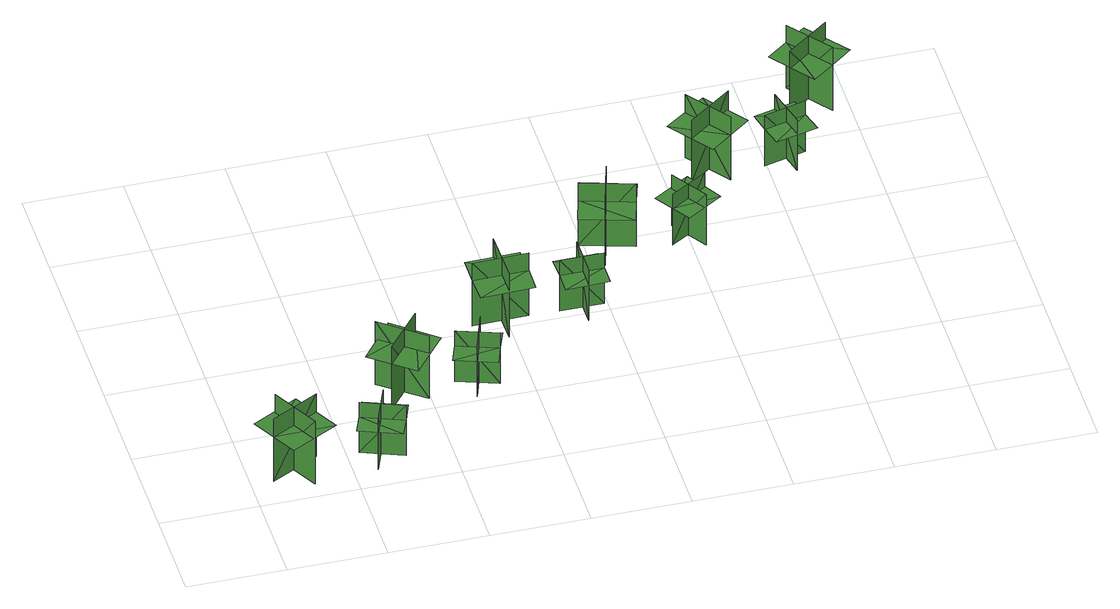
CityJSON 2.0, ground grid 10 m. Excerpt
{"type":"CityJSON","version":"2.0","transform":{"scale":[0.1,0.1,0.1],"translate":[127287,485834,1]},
"CityObjects":{
"tree1":{"type":"SolitaryVegetationObject","geometry":[{"type":"MultiSurface","lod":"1","boundaries":[[[0,1,2]],[[0,2,3]],[[4,5,6]],[[4,6,7]],[[8,9,10]],[[8,10,11]],[[8,11,12]],[[8,12,13]]]}]},
"tree2":{"type":"SolitaryVegetationObject","geometry":[{"type":"MultiSurface","lod":"1","boundaries":[[[14,15,16]],[[14,16,17]],[[18,19,20]],[[18,20,21]],[[22,23,24]],[[22,24,25]],[[22,25,26]],[[22,26,27]]]}]},
"tree3":{"type":"SolitaryVegetationObject","geometry":[{"type":"MultiSurface","lod":"1","boundaries":[[[28,29,30]],[[28,30,31]],[[32,33,34]],[[32,34,35]],[[36,37,38]],[[36,38,39]],[[36,39,40]],[[36,40,41]]]}]},
"tree4":{"type":"SolitaryVegetationObject","geometry":[{"type":"MultiSurface","lod":"1","boundaries":[[[42,43,44]],[[42,44,45]],[[46,47,48]],[[46,48,49]],[[50,51,52]],[[50,52,53]],[[50,53,54]],[[50,54,55]]]}]},
"tree5":{"type":"SolitaryVegetationObject","geometry":[{"type":"MultiSurface","lod":"1","boundaries":[[[56,57,58]],[[56,58,59]],[[60,61,62]],[[60,62,63]],[[64,65,66]],[[64,66,67]],[[64,67,68]],[[64,68,69]]]}]},
"tree6":{"type":"SolitaryVegetationObject","geometry":[{"type":"MultiSurface","lod":"1","boundaries":[[[70,71,72]],[[70,72,73]],[[74,75,76]],[[74,76,77]],[[78,79,80]],[[78,80,81]],[[78,81,82]],[[78,82,83]]]}]},
"tree7":{"type":"SolitaryVegetationObject","geometry":[{"type":"MultiSurface","lod":"1","boundaries":[[[84,85,86]],[[84,86,87]],[[88,89,90]],[[88,90,91]],[[92,93,94]],[[92,94,95]],[[92,95,96]],[[92,96,97]]]}]},
"tree8":{"type":"SolitaryVegetationObject","geometry":[{"type":"MultiSurface","lod":"1","boundaries":[[[98,99,100]],[[98,100,101]],[[102,103,104]],[[102,104,105]],[[106,107,108]],[[106,108,109]],[[106,109,110]],[[106,110,111]]]}]},
"tree9":{"type":"SolitaryVegetationObject","geometry":[{"type":"MultiSurface","lod":"1","boundaries":[[[112,113,114]],[[112,114,115]],[[116,117,118]],[[116,118,119]],[[120,121,122]],[[120,122,123]],[[120,123,124]],[[120,124,125]]]}]},
"tree10":{"type":"SolitaryVegetationObject","geometry":[{"type":"MultiSurface","lod":"1","boundaries":[[[126,127,128]],[[126,128,129]],[[130,131,132]],[[130,132,133]],[[134,135,136]],[[134,136,137]],[[134,137,138]],[[134,138,139]]]}]},
"tree11":{"type":"SolitaryVegetationObject","geometry":[{"type":"MultiSurface","lod":"1","boundaries":[[[140,141,142]],[[140,142,143]],[[144,145,146]],[[144,146,147]],[[148,149,150]],[[148,150,151]],[[148,151,152]],[[148,152,153]]]}]}
},
"vertices":[
[33,66,4],[59,17,4],[59,17,81],[33,66,81],[22,31,4],[71,57,4],[71,57,81],[22,31,81],[22,31,59],[35,6,59],[84,32,59],[71,57,59],[57,81,59],[9,55,59],
[139,64,4],[123,23,4],[123,23,66],[139,64,66],[112,52,4],[154,36,4],[154,36,66],[112,52,66],[112,52,48],[104,32,48],[146,16,48],[154,36,48],[162,57,48],[120,73,48],
[198,115,3],[154,149,3],[154,149,80],[198,115,80],[194,151,3],[159,108,3],[159,108,80],[194,151,80],[194,151,59],[172,169,59],[138,125,59],[159,108,59],[181,91,59],[215,134,59],
[243,105,4],[257,147,4],[257,147,66],[243,105,66],[269,118,4],[228,132,4],[228,132,66],[269,118,66],[269,118,48],[277,139,48],[235,153,48],[228,132,48],[220,111,48],[262,97,48],
[296,185,3],[295,240,3],[295,240,80],[296,185,80],[322,211,3],[266,210,3],[266,210,80],[322,211,80],[322,211,59],[321,239,59],[266,238,59],[266,210,59],[267,182,59],[322,184,59],
[375,188,4],[375,232,4],[375,232,66],[375,188,66],[396,209,4],[352,209,4],[352,209,66],[396,209,66],[396,209,48],[396,231,48],[351,231,48],[352,209,48],[352,186,48],[396,187,48],
[427,317,4],[412,264,4],[412,264,81],[427,317,81],[395,300,4],[448,284,4],[448,284,81],[395,300,81],[395,300,59],[387,273,59],[440,257,59],[448,284,59],[456,310,59],[403,326,59],
[489,306,4],[513,269,4],[513,269,66],[489,306,66],[482,277,4],[520,301,4],[520,301,66],[482,277,66],[482,277,49],[494,259,49],[531,283,49],[520,301,49],[508,320,49],[470,296,49],
[524,363,4],[569,397,4],[569,397,81],[524,363,81],[561,358,4],[528,402,4],[528,402,81],[561,358,81],[561,358,59],[583,375,59],[550,419,59],[528,402,59],[506,386,59],[539,341,59],
[626,355,4],[615,398,4],[615,398,66],[626,355,66],[641,381,4],[598,370,4],[598,370,66],[641,381,66],[641,381,49],[636,402,49],[593,391,49],[598,370,49],[604,348,49],[647,359,49],
[685,473,4],[641,439,4],[641,439,81],[685,473,81],[648,478,4],[682,434,4],[682,434,81],[648,478,81],[648,478,60],[626,461,60],[660,417,60],[682,434,60],[704,451,60],[670,495,60]
]}
